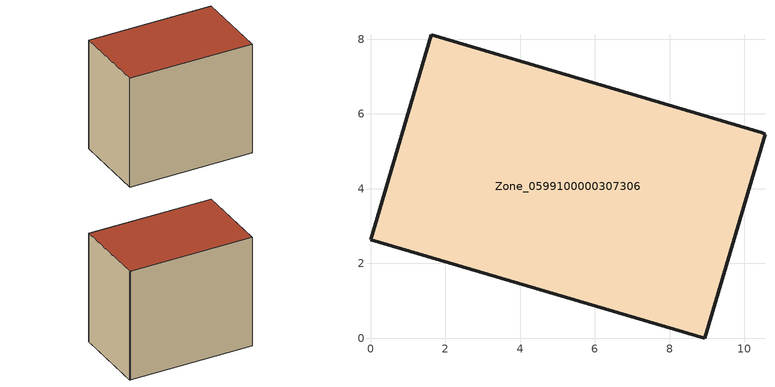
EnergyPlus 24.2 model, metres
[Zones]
Zone_0599100000307306
 floor ground (C_G): 8.94,0 0,2.64 1.62,8.12 10.48,5.5 10.55,5.46 z0.45
 wall outside (C_F): 0,2.64 8.94,0 10.55,5.46 10.48,5.5 1.62,8.12 0,2.64 z0.45:8.89
 roof outside (C_R): 10.55,5.46 10.48,5.5 1.62,8.12 0,2.64 8.94,0 z8.89
[BUILDING]
Pand.0599100000307306: North Axis=0; Terrain=City; Loads Convergence Tolerance Value=0.04; Temperature Convergence Tolerance Value=0.4; Solar Distribution=FullExterior; Maximum Number of Warmup Days=25; Minimum Number of Warmup Days=1
[Site:Location]
Rotterdam.The.Hague.AP_ZH_NLD Design_Conditions: Latitude=51.96; Longitude=4.45; Time Zone=1; Elevation=-4.5
[SITE:GROUNDTEMPERATURE:BUILDINGSURFACE]
18, 18, 18, 18, 18, 18, 18, 18, 18, 18, 18, 18
[MATERIAL] Thermal Absorptance=0.9; Solar Absorptance=0.7; Visible Absorptance=0.7
Name | Roughness | Thickness | Conductivity | Density | Specific Heat
G.TI.1975-1991 | MediumSmooth | 0.15 | 0.288461 | 540 | 1210
F.TI.1975-1991 | Rough | 0.3 | 0.230769 | 1920 | 840
R.TI.1975-1991 | MediumRough | 0.2 | 0.153846 | 1500 | 1000
[CONSTRUCTION]
C_G: G.TI.1975-1991
C_F: F.TI.1975-1991
C_R: R.TI.1975-1991
[ZONE]
Zone_0599100000307306: Type=1; Multiplier=1; Ceiling Height=Autocalculate; Volume=Autocalculate; Floor Area=autocalculate; Part of Total Floor Area=Yes
[ZONEINFILTRATION:DESIGNFLOWRATE]
Infil_Zone_0599100000307306: Zone or ZoneList or Space or SpaceList=Zone_0599100000307306; Schedule=AlwaysOn; Design Flow Rate Calculation Method=Flow/Area; Flow Rate per Floor Area=0.003; Constant Term Coefficient=1; Temperature Term Coefficient=0; Velocity Term Coefficient=0; Velocity Squared Term Coefficient=0
[HVACTEMPLATE:ZONE:IDEALLOADSAIRSYSTEM]
Zone_0599100000307306: Maximum Heating Supply Air Temperature=50; Minimum Cooling Supply Air Temperature=13; Maximum Heating Supply Air Humidity Ratio=0.0156; Minimum Cooling Supply Air Humidity Ratio=0.0077; Heating Limit=NoLimit; Cooling Limit=NoLimit; Dehumidification Control Type=ConstantSensibleHeatRatio; Cooling Sensible Heat Ratio=0.7; Dehumidification Setpoint=60; Humidification Control Type=None; Humidification Setpoint=30; Outdoor Air Method=None; Outdoor Air Flow Rate per Person=0.00944; Outdoor Air Flow Rate per Zone Floor Area=0; Outdoor Air Flow Rate per Zone=0; Demand Controlled Ventilation Type=None; Outdoor Air Economizer Type=NoEconomizer; Heat Recovery Type=None; Sensible Heat Recovery Effectiveness=0.7; Latent Heat Recovery Effectiveness=0.65
[ZONECONTROL:THERMOSTAT]
ThermostatControl_Zone_0599100000307306: Zone or ZoneList=Zone_0599100000307306; Control Type Schedule=DualSetpointControlType; Control 1=Thermostat_Zone_0599100000307306; Temperature Difference Between Cutout And Setpoint=0
[THERMOSTATSETPOINT:DUALSETPOINT]
Thermostat_Zone_0599100000307306: Heating Setpoint Temperature Schedule=HeatingSetpoint_Zone_0599100000307306; Cooling Setpoint Temperature Schedule=CoolingSetpoint_Zone_0599100000307306
[SCHEDULE:COMPACT]
HeatingSetpoint_Zone_0599100000307306: Through: 12/31, For: AllDays, Until: 24:00, 21
CoolingSetpoint_Zone_0599100000307306: Through: 12/31, For: AllDays, Until: 24:00, 24
DualSetpointControlType: Through: 12/31, For: AllDays, Until: 24:00, 4
AlwaysOn: Through: 12/31, For: AllDays, Until: 24:00, 1
